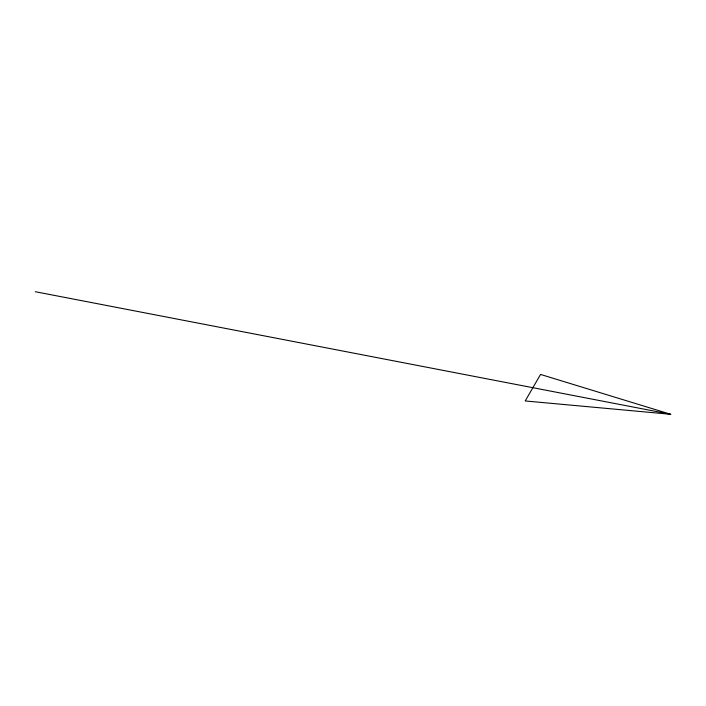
<?xml version="1.0" encoding="UTF-8"?>
<svg xmlns="http://www.w3.org/2000/svg" width="706" height="706" viewBox="0 0 706 706"><rect width="100%" height="100%" fill="white"/><g stroke="black" fill="none" stroke-linecap="round" stroke-linejoin="round"><path stroke-width="1.06" d="M670.7 414.281L525.202 400.955L540.558 374.436L670.7 414.281L35.3 291.719"/></g></svg>
